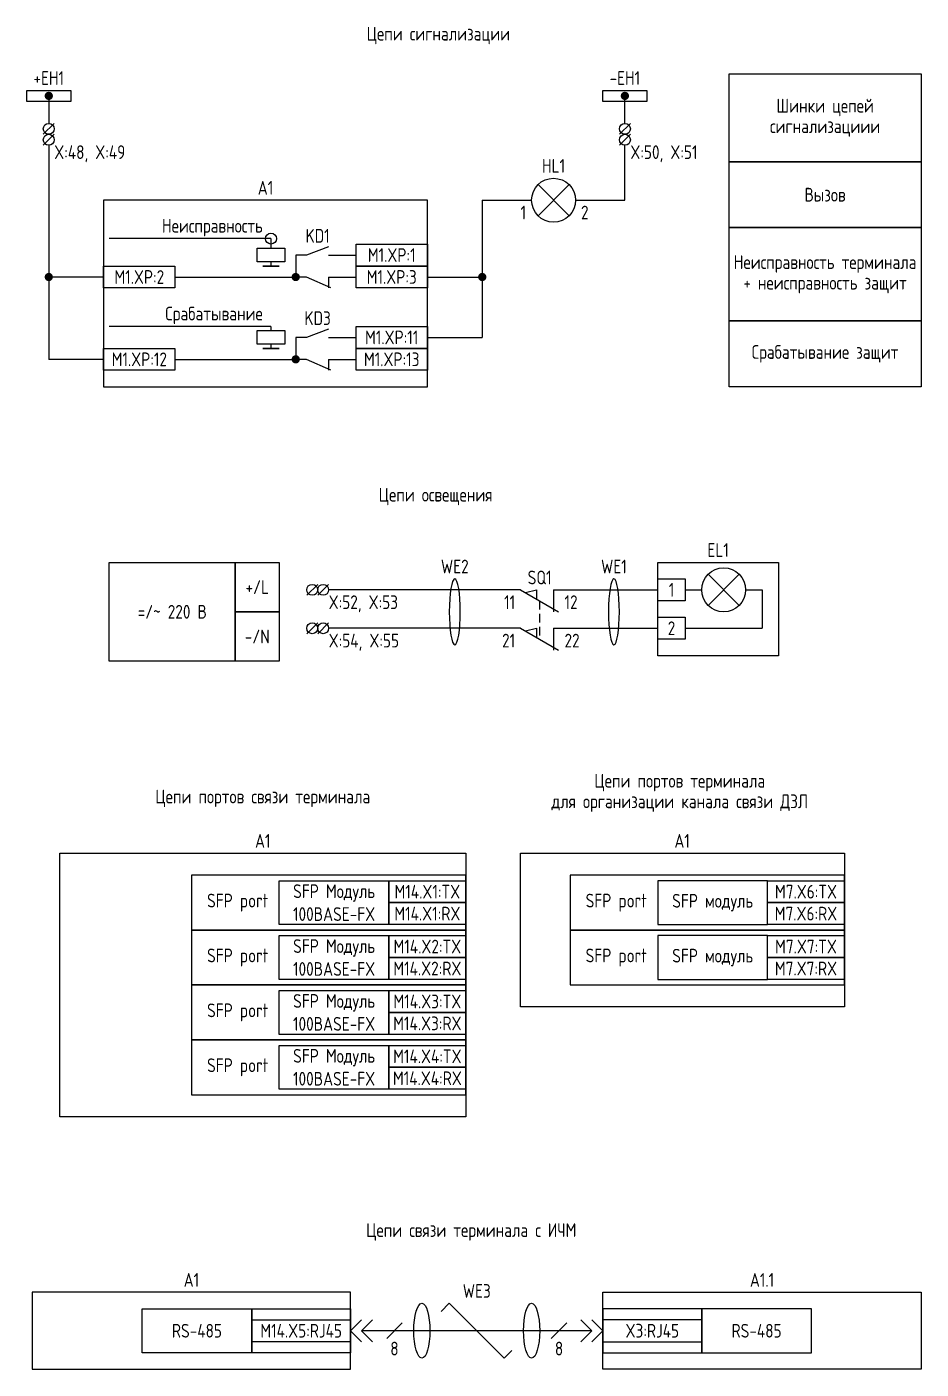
# Model space of a CAD drawing. Header units: millimetres. Extents: x -606 to 1525, y 17 to 584.
# Drawn here: x 654 to 817, y 41 to 285.6 of the extents above; entities that cross this region are included whole.
import ezdxf

# ---------------------------------------------------------------- set-up
doc = ezdxf.new("R2010")
doc.units = ezdxf.units.MM
doc.linetypes.add('HIDDEN2', pattern=[4.7625, 3.175, -1.5875])
doc.styles.add('Gost_type_A', font='GOST_A.TTF')

# ---------------------------------------------------------------- blocks, each defined once
blk = doc.blocks.new('POINT')
at = {"const_width": 0.75}
blk.add_lwpolyline([(-0.375, 0, 1), (0.375, 0, 1)], format="xyb", close=True, dxfattribs=at)
blk = doc.blocks.new('Шинка')
blk.add_lwpolyline([(-4, 1), (4, 1), (4, -1), (-4, -1)], close=True)
blk.add_blockref('POINT', (0, 0))

msp = doc.modelspace()

# ---------------------------------------------------------------- linework, layer by layer
for p, q in [((658, 273), (658, 268)), ((763, 268), (763, 273)), ((659, 268), (657, 266)), ((764, 268), (762, 266)), ((659, 266), (657, 264)), ((764, 266), (762, 264)), ((763, 266), (763, 266.01)), ((763, 266), (763, 266.01)), ((658, 264), (658, 225)), ((763, 254), (763, 264)), ((747.17, 256.83), (752.83, 251.17)), ((752.83, 256.83), (747.17, 251.17)), ((737, 254), (746, 254)), ((737, 254), (737, 229)), ((754, 254), (763, 254)), ((698.5, 247), (669, 247)), ((698.5, 247), (698.5, 245.25)), ((698.5, 242.75), (698.5, 242)), ((668, 240), (658, 240)), ((709, 240), (709, 238)), ((727, 240), (737, 240)), ((698.5, 231), (669, 231)), ((698.5, 231), (698.5, 230.25)), ((698.5, 227.75), (698.5, 227)), ((727, 229), (737, 229)), ((668, 225), (658, 225)), ((709, 225), (709, 223)), ((707.01, 184), (705.01, 182)), ((709.01, 184), (707.01, 182)), ((778.17, 185.83), (783.83, 180.17)), ((783.83, 185.83), (778.17, 180.17)), ((744, 183), (709.01, 183)), ((744, 183), (750.92, 179)), ((744.87, 182.5), (746.87, 183)), ((746.87, 183), (746.87, 181.34)), ((750, 183), (750, 179)), ((750, 183), (769, 183)), ((774, 183), (777, 183)), ((785, 183), (788, 183)), ((788, 183), (788, 176)), ((707.01, 177), (705.01, 175)), ((709.01, 177), (707.01, 175)), ((744, 176), (709.01, 176)), ((744, 176), (750.92, 172)), ((744.87, 175.5), (746.87, 176)), ((746.87, 176), (746.87, 174.34)), ((750, 176), (750, 172)), ((750, 176), (769, 176)), ((774, 176), (788, 176)), ((729.53, 51.53), (731, 53)), ((731, 53), (741, 43)), ((713, 48), (715, 50)), ((713, 48), (715, 50)), ((715, 48), (717, 50)), ((715, 48), (717, 50)), ((722.41, 49.41), (719.59, 46.59)), ((752.41, 49.41), (749.59, 46.59)), ((757, 48), (755, 50)), ((757, 48), (755, 50)), ((759, 48), (757, 50)), ((759, 48), (757, 50)), ((713, 48), (715, 46)), ((713, 48), (715, 46)), ((757, 48), (715, 48)), ((715, 48), (717, 46)), ((715, 48), (717, 46)), ((757, 48), (755, 46)), ((757, 48), (755, 46)), ((759, 48), (757, 46)), ((759, 48), (757, 46)), ((741, 43), (742.41, 44.41))]:
    msp.add_line(p, q)
at = {"ltscale": 4.32}
for p, q in [((709, 245.5), (705, 244)), ((709.39, 238), (705, 240)), ((709, 230.5), (705, 229)), ((709.39, 223), (705, 225))]:
    msp.add_line(p, q, dxfattribs=at)
at = {"ltscale": 1.08}
for p, q in [((705, 244), (703, 244)), ((703, 244), (703, 240)), ((709, 244), (714, 244)), ((681, 240), (703, 240)), ((705, 240), (703, 240)), ((709, 240), (714, 240)), ((705, 229), (703, 229)), ((703, 229), (703, 225)), ((709, 229), (714, 229)), ((681, 225), (703, 225)), ((705, 225), (703, 225)), ((709, 225), (714, 225))]:
    msp.add_line(p, q, dxfattribs=at)
at = {"linetype": 'HIDDEN2', "ltscale": 0.5}
msp.add_line((747.46, 181), (747.46, 174), dxfattribs=at)
for points in [[(816.99, 261), (781.99, 261), (781.99, 277), (816.99, 277)], [(816.99, 249), (781.99, 249), (781.99, 261), (816.99, 261)], [(668, 220), (727, 220), (727, 254), (668, 254)], [(816.99, 232), (781.99, 232), (781.99, 249), (816.99, 249)], [(701, 245.25), (701, 242.75), (696, 242.75), (696, 245.25)], [(714, 246), (727, 246), (727, 242), (714, 242)], [(668, 242), (681, 242), (681, 238), (668, 238)], [(700, 242), (697, 242)], [(714, 242), (727, 242), (727, 238), (714, 238)], [(701, 230.25), (701, 227.75), (696, 227.75), (696, 230.25)], [(714, 231), (727, 231), (727, 227), (714, 227)], [(816.99, 220), (781.99, 220), (781.99, 232), (816.99, 232)], [(668, 227), (681, 227), (681, 223), (668, 223)], [(700, 227), (697, 227)], [(714, 227), (727, 227), (727, 223), (714, 223)], [(769, 188), (791, 188), (791, 171), (769, 171)], [(769, 185), (774, 185), (774, 181), (769, 181)], [(769, 178), (774, 178), (774, 174), (769, 174)], [(660, 135), (734, 135), (734, 87), (660, 87)], [(744, 135), (803, 135), (803, 107), (744, 107)], [(684, 121), (734, 121), (734, 131), (684, 131)], [(700, 130), (720, 130), (720, 122), (700, 122)], [(720, 130), (734, 130), (734, 126), (720, 126)], [(803, 131), (753, 131), (753, 121), (803, 121)], [(789, 130), (803, 130), (803, 126), (789, 126)], [(720, 126), (734, 126), (734, 122), (720, 122)], [(789, 126), (803, 126), (803, 122), (789, 122)], [(684, 111), (734, 111), (734, 121), (684, 121)], [(700, 120), (720, 120), (720, 112), (700, 112)], [(720, 120), (734, 120), (734, 116), (720, 116)], [(803, 121), (753, 121), (753, 111), (803, 111)], [(789, 120), (803, 120), (803, 116), (789, 116)], [(720, 116), (734, 116), (734, 112), (720, 112)], [(789, 116), (803, 116), (803, 112), (789, 112)], [(684, 101), (734, 101), (734, 111), (684, 111)], [(700, 110), (720, 110), (720, 102), (700, 102)], [(720, 110), (734, 110), (734, 106), (720, 106)], [(720, 106), (734, 106), (734, 102), (720, 102)], [(684, 91), (734, 91), (734, 101), (684, 101)], [(700, 100), (720, 100), (720, 92), (700, 92)], [(720, 100), (734, 100), (734, 96), (720, 96)], [(720, 96), (734, 96), (734, 92), (720, 92)], [(655, 41), (713, 41), (713, 55), (655, 55)], [(817, 41), (759, 41), (759, 55), (817, 55)], [(675, 52), (695, 52), (695, 44), (675, 44)], [(695, 52), (713, 52), (713, 44), (695, 44)], [(777, 52), (759, 52), (759, 44), (777, 44)], [(797, 52), (777, 52), (777, 44), (797, 44)], [(695, 50), (713, 50), (713, 46), (695, 46)], [(777, 50), (759, 50), (759, 46), (777, 46)]]:
    msp.add_lwpolyline(points, close=True)
at = {"lineweight": 25}
for points in [[(692, 170), (669, 170), (669, 188), (692, 188)], [(700, 179), (692, 179), (692, 188), (700, 188)], [(700, 170), (692, 170), (692, 179), (700, 179)]]:
    msp.add_lwpolyline(points, close=True, dxfattribs=at)
at = {"linetype": 'Continuous', "lineweight": 25, "ltscale": 4}
for points in [[(769, 122), (789, 122), (789, 130), (769, 130)], [(769, 112), (789, 112), (789, 120), (769, 120)]]:
    msp.add_lwpolyline(points, close=True, dxfattribs=at)
for centre, radius in [((658, 267), 1), ((763, 267), 1), ((658, 265), 1), ((763, 265), 1), ((750, 254), 4), ((698.5, 247), 1), ((781, 183), 4), ((706.01, 183), 1), ((708.01, 183), 1), ((706.01, 176), 1), ((708.01, 176), 1)]:
    msp.add_circle(centre, radius)
at = {"extrusion": (0, 0, -1)}
for centre in [(732, 179), (761, 179)]:
    msp.add_ellipse(centre, major_axis=(0, -6), ratio=0.166667, dxfattribs=at)
for centre in [(726, 48), (746, 48)]:
    msp.add_ellipse(centre, major_axis=(0, -5), ratio=0.293778)

# ---------------------------------------------------------------- block references
for name, p in [('Шинка', (658, 273)), ('Шинка', (763, 273)), ('POINT', (658, 240)), ('POINT', (703, 240)), ('POINT', (737, 240)), ('POINT', (703, 225))]:
    msp.add_blockref(name, p)

# ---------------------------------------------------------------- texts
at = {"char_height": 2.5, "style": 'Gost_type_A'}
for s, insert, width, attachment_point, line_spacing_factor in [('Цепи сигнализации', (729, 284), 197.5, 5, 0.9), ('Шинки цепей сигнализациии', (799.49, 269), 35, 5, 0.9), ('X:48, X:49', (659, 264), 16, 1, 0.9), ('X:50, X:51', (764, 264), 16, 1, 0.9), ('A1', (697.5, 255), 59, 8, 0.9), ('Вызов', (799.49, 255), 35, 5, 0.9), ('Неисправность', (697, 249), 37, 6, 0.8), ('Неисправность терминала + неисправность защит', (799.49, 240.5), 35, 5, 0.9), ('Срабатывание защит', (799.49, 226), 35, 5, 0.9), ('Цепи портов связи терминала', (697, 145), 197, 5, 0.9), ('A1', (697, 136), 74.0002, 8, 0.9), ('Цепи связи терминала с ИЧМ', (735, 66), 198, 5, 0.9), ('A1', (684, 56), 58.0002, 8, 0.9), ('A1.1', (788, 56), 58.0002, 8, 0.9)]:
    msp.add_mtext(s, dxfattribs=dict(at, insert=insert, width=width, attachment_point=attachment_point, line_spacing_factor=line_spacing_factor))
for s, insert, width, attachment_point in [('+EH1', (658, 275), 10, 8), ('-EH1', (763, 275), 10, 8), ('HL1', (750, 259), 14, 8), ('1', (745, 253), 6, 3), ('2', (755, 253), 6, 1), ('KD1', (707, 247.5), 8, 5), ('M1.XP:1', (720.5, 244), 13, 5), ('M1.XP:2', (674.5, 240), 13, 5), ('M1.XP:3', (720.5, 240), 13, 5), ('KD3', (707, 232.5), 8, 5), ('M1.XP:11', (720.5, 229), 13, 5), ('M1.XP:12', (674.5, 225), 13, 5), ('M1.XP:13', (720.5, 225), 13, 5), ('WE2', (732, 186), 10, 8), ('WE1', (761, 186), 10, 8), ('SQ1', (747.46, 184), 10, 8), ('1', (771.5, 183), 5, 5), ('11', (743, 182), 6, 3), ('12', (752, 182), 6, 1), ('2', (771.5, 176), 5, 5), ('21', (743, 175), 6, 3), ('22', (752, 175), 6, 1), ('SFP port', (698, 126), 20, 6), ('SFP Mодуль 100BASE-FX', (710, 126), 19.9998, 5), ('M14.X1:TX', (727, 128), 14, 5), ('SFP port', (767, 126), 20, 6), ('SFP модуль', (779, 126), 20, 5), ('М7.X6:TX', (796, 128), 14, 5), ('M14.X1:RX', (727, 124), 14, 5), ('М7.X6:RX', (796, 124), 14, 5), ('SFP port', (698, 116), 20, 6), ('SFP Mодуль 100BASE-FX', (710, 116), 19.9998, 5), ('M14.X2:TX', (727, 118), 14, 5), ('SFP port', (767, 116), 20, 6), ('SFP модуль', (779, 116), 20, 5), ('М7.X7:TX', (796, 118), 14, 5), ('M14.X2:RX', (727, 114), 14, 5), ('М7.X7:RX', (796, 114), 14, 5), ('SFP port', (698, 106), 20, 6), ('SFP Mодуль 100BASE-FX', (710, 106), 19.9998, 5), ('M14.X3:TX', (727, 108), 14, 5), ('M14.X3:RX', (727, 104), 14, 5), ('SFP Mодуль 100BASE-FX', (710, 96), 19.9998, 5), ('M14.X4:TX', (727, 98), 14, 5), ('SFP port', (698, 96), 20, 6), ('M14.X4:RX', (727, 94), 14, 5), ('WE3', (736, 54), 20, 8), ('RS-485', (685, 48), 19.9998, 5), ('M14.X5:RJ45', (704, 48), 18.0002, 5), ('X3:RJ45', (768, 48), 18.0002, 5), ('RS-485', (787, 48), 19.9998, 5), ('8', (721, 46), 20, 2), ('8', (751, 46), 20, 2)]:
    msp.add_mtext(s, dxfattribs=dict(at, insert=insert, width=width, attachment_point=attachment_point))
at = {"color": 6, "insert": (697, 233), "char_height": 2.5, "width": 37, "attachment_point": 6, "line_spacing_factor": 0.8, "style": 'Gost_type_A'}
msp.add_mtext('Срабатывание', dxfattribs=at)
at = {"lineweight": 25, "char_height": 2.5, "line_spacing_factor": 0.9, "style": 'Gost_type_A'}
for s, insert, width, attachment_point in [('Цепи освещения', (728.5, 200), 93, 5), ('EL1', (780, 189), 21.9942, 8), ('+/L', (696, 183.5), 8, 5), ('X:52, X:53', (709.01, 182), 17.9949, 1), ('=/~ 220 В', (680.5, 179), 23, 5), ('-/N', (696, 174.5), 8, 5), ('X:54, X:55', (709.01, 175), 17.9949, 1), ('Цепи портов терминала\\Pдля организации канала связи ДЗЛ', (773, 146), 59, 5), ('A1', (773.44, 136), 58.8762, 8)]:
    msp.add_mtext(s, dxfattribs=dict(at, insert=insert, width=width, attachment_point=attachment_point))

doc.saveas('drawing.dxf')
